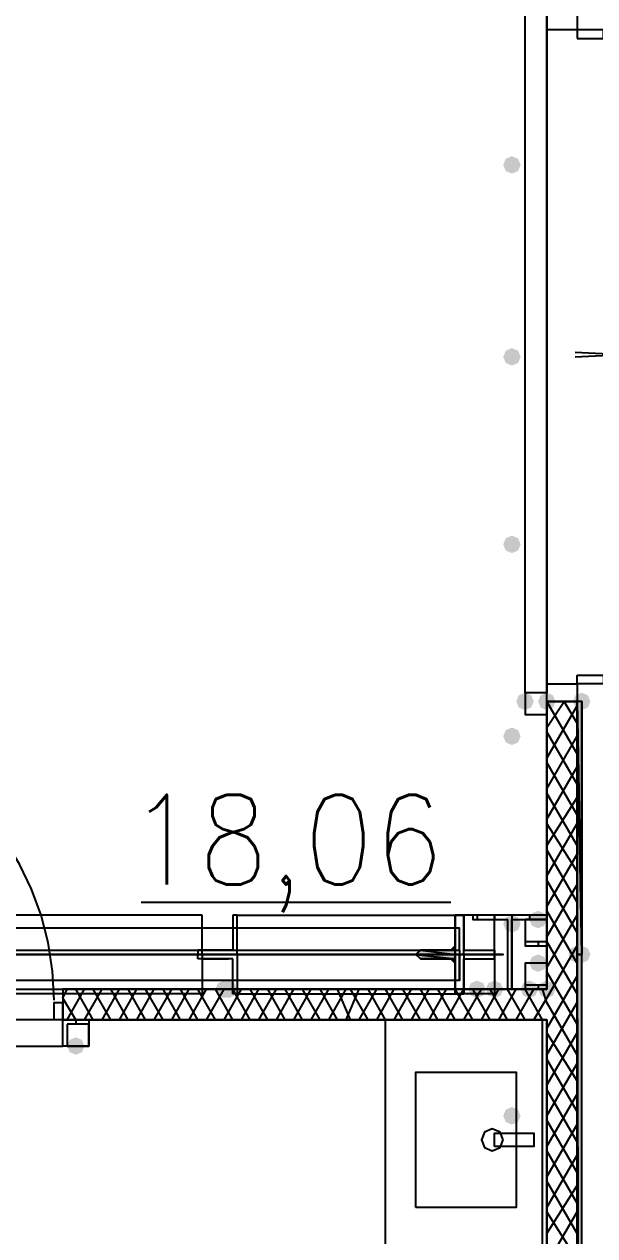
# Model space of a CAD drawing. Header units: millimetres. Extents: x 0 to 420, y 0 to 297.
# Drawn here: x 384.52 to 390.06, y 153.9 to 165.66 of the extents above; entities that cross this region are included whole.
import ezdxf

# ---------------------------------------------------------------- set-up
doc = ezdxf.new("R2010")
doc.units = ezdxf.units.MM
doc.layers.get('0').update_dxf_attribs({"linetype": 'CONTINUOUS'})
doc.styles.get("Standard").update_dxf_attribs({"font": 'STANDARD'})

msp = doc.modelspace()

# ---------------------------------------------------------------- hatches: boundary and pattern name
at = {"true_color": 0x000007}
for points in [[(389.339667, 164.295667), (389.314796, 164.235871), (389.255, 164.211), (389.195204, 164.235871), (389.170333, 164.295667), (389.195204, 164.355462), (389.255, 164.380333), (389.314796, 164.355463)], [(389.339667, 162.433), (389.314796, 162.373204), (389.255, 162.348333), (389.195204, 162.373204), (389.170333, 162.433), (389.195204, 162.492796), (389.255, 162.517667), (389.314796, 162.492796)], [(389.339667, 160.612667), (389.314796, 160.552871), (389.255, 160.528), (389.195204, 160.552871), (389.170333, 160.612667), (389.195204, 160.672462), (389.255, 160.697333), (389.314796, 160.672463)], [(389.466667, 159.088667), (389.441796, 159.028871), (389.382, 159.004), (389.322204, 159.028871), (389.297333, 159.088667), (389.322204, 159.148462), (389.382, 159.173333), (389.441796, 159.148463)], [(389.678333, 159.088667), (389.653462, 159.028871), (389.593667, 159.004), (389.533871, 159.028871), (389.509, 159.088667), (389.533871, 159.148462), (389.593667, 159.173333), (389.653462, 159.148463)], [(389.339667, 158.75), (389.314796, 158.690204), (389.255, 158.665333), (389.195204, 158.690204), (389.170333, 158.75), (389.195204, 158.809796), (389.255, 158.834667), (389.314796, 158.809796)], [(389.339667, 156.929667), (389.314796, 156.869871), (389.255, 156.845), (389.195204, 156.869871), (389.170333, 156.929667), (389.195204, 156.989462), (389.255, 157.014333), (389.314796, 156.989463)], [(389.593667, 156.972), (389.568796, 156.912204), (389.509, 156.887333), (389.449204, 156.912204), (389.424333, 156.972), (389.449204, 157.031796), (389.509, 157.056667), (389.568796, 157.031796)], [(389.593667, 156.548667), (389.568796, 156.488871), (389.509, 156.464), (389.449204, 156.488871), (389.424333, 156.548667), (389.449204, 156.608462), (389.509, 156.633333), (389.568796, 156.608463)], [(389.001, 156.294667), (388.976129, 156.234871), (388.916333, 156.21), (388.856537, 156.234871), (388.831667, 156.294667), (388.856537, 156.354462), (388.916333, 156.379333), (388.976129, 156.354463)], [(389.170333, 156.294667), (389.145463, 156.234871), (389.085667, 156.21), (389.025871, 156.234871), (389.001, 156.294667), (389.025871, 156.354462), (389.085667, 156.379333), (389.145462, 156.354463)], [(389.509, 156.294667), (389.484129, 156.234871), (389.424333, 156.21), (389.364537, 156.234871), (389.339667, 156.294667), (389.364537, 156.354462), (389.424333, 156.379333), (389.484129, 156.354463)], [(389.678333, 156.294667), (389.653462, 156.234871), (389.593667, 156.21), (389.533871, 156.234871), (389.509, 156.294667), (389.533871, 156.354462), (389.593667, 156.379333), (389.653462, 156.354463)], [(385.106333, 155.744333), (385.081462, 155.684537), (385.021667, 155.659667), (384.961871, 155.684537), (384.937, 155.744333), (384.961871, 155.804129), (385.021667, 155.829), (385.081462, 155.804129)], [(389.339667, 155.067), (389.314796, 155.007204), (389.255, 154.982333), (389.195204, 155.007204), (389.170333, 155.067), (389.195204, 155.126796), (389.255, 155.151667), (389.314796, 155.126796)]]:
    msp.add_hatch(color=0, dxfattribs=at).paths.add_polyline_path(points, flags=0)
at = {"true_color": 0x0000fe}
for points in [[(390.017, 159.088667), (389.992129, 159.028871), (389.932333, 159.004), (389.872538, 159.028871), (389.847667, 159.088667), (389.872537, 159.148462), (389.932333, 159.173333), (389.992129, 159.148463)], [(390.017, 159.088667), (389.992129, 159.028871), (389.932333, 159.004), (389.872538, 159.028871), (389.847667, 159.088667), (389.872537, 159.148462), (389.932333, 159.173333), (389.992129, 159.148463)], [(389.974667, 156.633333), (389.949796, 156.573537), (389.89, 156.548667), (389.830204, 156.573537), (389.805333, 156.633333), (389.830204, 156.693129), (389.89, 156.718), (389.949796, 156.693129)], [(390.017, 156.633333), (389.992129, 156.573537), (389.932333, 156.548667), (389.872538, 156.573537), (389.847667, 156.633333), (389.872537, 156.693129), (389.932333, 156.718), (389.992129, 156.693129)], [(386.545667, 156.294667), (386.520796, 156.234871), (386.461, 156.21), (386.401204, 156.234871), (386.376333, 156.294667), (386.401204, 156.354462), (386.461, 156.379333), (386.520796, 156.354463)], [(386.588, 156.294667), (386.563129, 156.234871), (386.503333, 156.21), (386.443537, 156.234871), (386.418667, 156.294667), (386.443537, 156.354462), (386.503333, 156.379333), (386.563129, 156.354463)], [(389.678333, 156.294667), (389.653462, 156.234871), (389.593667, 156.21), (389.533871, 156.234871), (389.509, 156.294667), (389.533871, 156.354462), (389.593667, 156.379333), (389.653462, 156.354463)], [(389.678333, 156.294667), (389.653462, 156.234871), (389.593667, 156.21), (389.533871, 156.234871), (389.509, 156.294667), (389.533871, 156.354462), (389.593667, 156.379333), (389.653462, 156.354463)]]:
    msp.add_hatch(color=0, dxfattribs=at).paths.add_polyline_path(points, flags=0)
at = {"true_color": 0x000007}
h = msp.add_hatch(color=0, dxfattribs=at)
h.paths.add_polyline_path([(389.932333, 159.088667), (389.89, 159.088667), (389.932333, 156.633333)], flags=0)
h.paths.add_polyline_path([(389.89, 159.088667), (389.932333, 156.633333), (389.89, 156.633333)], flags=0)
at = {"true_color": 0x000062}
h = msp.add_hatch(color=0, dxfattribs=at)
h.paths.add_polyline_path([(388.704667, 157.014333), (388.704667, 156.972)], flags=0)
h.paths.add_polyline_path([(388.704667, 156.972), (388.704667, 157.014333)], flags=0)
h = msp.add_hatch(color=0, dxfattribs=at)
h.paths.add_polyline_path([(388.704667, 156.972), (388.704667, 156.760333)], flags=0)
h.paths.add_polyline_path([(388.704667, 156.760333), (388.704667, 156.972)], flags=0)
h = msp.add_hatch(color=0, dxfattribs=at)
h.paths.add_polyline_path([(388.704667, 156.760333), (388.704667, 156.718)], flags=0)
h.paths.add_polyline_path([(388.704667, 156.718), (388.704667, 156.760333)], flags=0)
h = msp.add_hatch(color=0, dxfattribs=at)
h.paths.add_polyline_path([(388.704667, 156.675667), (388.366, 156.675667), (388.704667, 156.633333)], flags=0)
h.paths.add_polyline_path([(388.366, 156.675667), (388.704667, 156.633333), (388.323667, 156.633333)], flags=0)
h.paths.add_polyline_path([(388.704667, 156.633333), (388.323667, 156.633333)], flags=0)
h.paths.add_polyline_path([(388.323667, 156.633333), (388.704667, 156.633333)], flags=0)
h.paths.add_polyline_path([(388.704667, 156.633333), (388.323667, 156.633333)], flags=0)
h.paths.add_polyline_path([(388.704667, 156.633333), (388.323667, 156.633333)], flags=0)
h.paths.add_polyline_path([(388.323667, 156.633333), (388.704667, 156.633333)], flags=0)
h.paths.add_polyline_path([(388.704667, 156.633333), (388.323667, 156.633333)], flags=0)
h.paths.add_polyline_path([(388.704667, 156.633333), (388.323667, 156.633333)], flags=0)
h.paths.add_polyline_path([(388.323667, 156.633333), (388.704667, 156.633333)], flags=0)
h.paths.add_polyline_path([(388.704667, 156.633333), (388.323667, 156.633333)], flags=0)
h.paths.add_polyline_path([(388.704667, 156.633333), (388.323667, 156.633333)], flags=0)
h = msp.add_hatch(color=0, dxfattribs=at)
h.paths.add_polyline_path([(388.704667, 156.633333), (388.323667, 156.633333), (388.704667, 156.591)], flags=0)
h.paths.add_polyline_path([(388.323667, 156.633333), (388.704667, 156.591), (388.366, 156.591)], flags=0)
h.paths.add_polyline_path([(388.704667, 156.591), (388.366, 156.591)], flags=0)
h.paths.add_polyline_path([(388.366, 156.591), (388.704667, 156.591)], flags=0)
h.paths.add_polyline_path([(388.704667, 156.591), (388.366, 156.591)], flags=0)
h.paths.add_polyline_path([(388.704667, 156.591), (388.366, 156.591)], flags=0)
h.paths.add_polyline_path([(388.366, 156.591), (388.704667, 156.591)], flags=0)
h.paths.add_polyline_path([(388.704667, 156.591), (388.366, 156.591)], flags=0)
for points in [[(388.366, 156.675667), (388.408333, 156.675667)], [(388.366, 156.591), (388.408333, 156.591)]]:
    msp.add_hatch(color=0, dxfattribs=at).paths.add_polyline_path(points, flags=0)
h = msp.add_hatch(color=0, dxfattribs=at)
h.paths.add_polyline_path([(388.366, 156.675667), (388.408333, 156.675667)], flags=0)
h.paths.add_polyline_path([(388.408333, 156.675667), (388.366, 156.675667)], flags=0)
h = msp.add_hatch(color=0, dxfattribs=at)
h.paths.add_polyline_path([(388.366, 156.675667), (388.704667, 156.675667)], flags=0)
h.paths.add_polyline_path([(388.704667, 156.675667), (388.366, 156.675667)], flags=0)
h.paths.add_polyline_path([(388.704667, 156.675667), (388.366, 156.675667)], flags=0)
h.paths.add_polyline_path([(388.366, 156.675667), (388.704667, 156.675667)], flags=0)
h.paths.add_polyline_path([(388.704667, 156.675667), (388.366, 156.675667)], flags=0)
h.paths.add_polyline_path([(388.704667, 156.675667), (388.366, 156.675667)], flags=0)
h = msp.add_hatch(color=0, dxfattribs=at)
h.paths.add_polyline_path([(388.704667, 156.675667), (388.662333, 156.675667)], flags=0)
h.paths.add_polyline_path([(388.662333, 156.675667), (388.704667, 156.675667)], flags=0)
h.paths.add_polyline_path([(388.704667, 156.675667), (388.662333, 156.675667)], flags=0)
h.paths.add_polyline_path([(388.704667, 156.675667), (388.662333, 156.675667), (388.408333, 156.675667)], flags=0)
h = msp.add_hatch(color=0, dxfattribs=at)
h.paths.add_polyline_path([(388.704667, 156.675667), (388.704667, 156.718)], flags=0)
h.paths.add_polyline_path([(388.704667, 156.718), (388.704667, 156.675667), (388.662333, 156.675667)], flags=0)
h.paths.add_polyline_path([(388.704667, 156.675667), (388.662333, 156.675667)], flags=0)
h.paths.add_polyline_path([(388.662333, 156.675667), (388.704667, 156.675667)], flags=0)
h.paths.add_polyline_path([(388.704667, 156.675667), (388.662333, 156.675667)], flags=0)
h.paths.add_polyline_path([(388.704667, 156.675667), (388.662333, 156.675667)], flags=0)
at = {"true_color": 0x000007}
h = msp.add_hatch(color=0, dxfattribs=at)
h.paths.add_polyline_path([(389.932333, 156.633333), (389.89, 156.633333), (389.932333, 139.234333)], flags=0)
h.paths.add_polyline_path([(389.89, 156.633333), (389.932333, 139.234333), (389.89, 139.234333)], flags=0)
at = {"true_color": 0x000062}
h = msp.add_hatch(color=0, dxfattribs=at)
h.paths.add_polyline_path([(388.366, 156.591), (388.408333, 156.591)], flags=0)
h.paths.add_polyline_path([(388.408333, 156.591), (388.366, 156.591)], flags=0)
h = msp.add_hatch(color=0, dxfattribs=at)
h.paths.add_polyline_path([(388.704667, 156.591), (388.408333, 156.591)], flags=0)
h.paths.add_polyline_path([(388.408333, 156.591), (388.704667, 156.591), (388.662333, 156.591)], flags=0)
h = msp.add_hatch(color=0, dxfattribs=at)
h.paths.add_polyline_path([(388.662333, 156.591), (388.704667, 156.591)], flags=0)
h.paths.add_polyline_path([(388.704667, 156.591), (388.662333, 156.591)], flags=0)
h.paths.add_polyline_path([(388.704667, 156.591), (388.662333, 156.591)], flags=0)
h.paths.add_polyline_path([(388.662333, 156.591), (388.704667, 156.591)], flags=0)
h.paths.add_polyline_path([(388.704667, 156.591), (388.662333, 156.591)], flags=0)
h.paths.add_polyline_path([(388.704667, 156.591), (388.662333, 156.591)], flags=0)
h = msp.add_hatch(color=0, dxfattribs=at)
h.paths.add_polyline_path([(388.704667, 156.548667), (388.662333, 156.591)], flags=0)
h.paths.add_polyline_path([(388.704667, 156.548667), (388.662333, 156.591), (388.704667, 156.591)], flags=0)
h = msp.add_hatch(color=0, dxfattribs=at)
h.paths.add_polyline_path([(388.704667, 156.548667), (388.704667, 156.506333)], flags=0)
h.paths.add_polyline_path([(388.704667, 156.506333), (388.704667, 156.548667)], flags=0)
h = msp.add_hatch(color=0, dxfattribs=at)
h.paths.add_polyline_path([(388.704667, 156.506333), (388.704667, 156.294667)], flags=0)
h.paths.add_polyline_path([(388.704667, 156.294667), (388.704667, 156.506333)], flags=0)
at = {"true_color": 0x000007}
h = msp.add_hatch(color=0, dxfattribs=at)
h.paths.add_polyline_path([(384.894667, 156.294667), (389.593667, 156.294667)], flags=0)
h.paths.add_polyline_path([(389.593667, 156.294667), (384.894667, 156.294667)], flags=0)
at = {"true_color": 0x000062}
h = msp.add_hatch(color=0, dxfattribs=at)
h.paths.add_polyline_path([(388.704667, 156.294667), (388.704667, 156.252333)], flags=0)
h.paths.add_polyline_path([(388.704667, 156.252333), (388.704667, 156.294667)], flags=0)

# ---------------------------------------------------------------- linework, layer by layer
at = {"color": 0, "true_color": 0x000008}
msp.add_lwpolyline([(377.274667, 156.294667), (389.593667, 156.294667), (389.593667, 168.613667), (377.274667, 168.613667)], close=True, dxfattribs=at)
at = {"color": 0, "true_color": 0x000007}
for points in [[(389.382, 162.475333), (389.382, 165.777333), (389.509, 165.777333)], [(389.509, 165.777333), (389.593667, 165.777333), (389.593667, 162.475333)], [(389.868833, 162.433), (390.195619, 162.449502), (390.512966, 162.497936), (390.819268, 162.576695), (391.112917, 162.684174), (391.392307, 162.818764), (391.655831, 162.978861), (391.901883, 163.162856), (392.128857, 163.369143), (392.335144, 163.596117), (392.519139, 163.842169), (392.679236, 164.105693), (392.813826, 164.385083), (392.921305, 164.678732), (393.000064, 164.985034), (393.048498, 165.302381), (393.065, 165.629167)], [(389.509, 159.173333), (389.382, 159.173333), (389.382, 162.475333)], [(389.593667, 162.475333), (389.593667, 159.173333), (389.509, 159.173333)], [(393.065, 159.279167), (393.048498, 159.605953), (393.000064, 159.9233), (392.921305, 160.229601), (392.813826, 160.52325), (392.679236, 160.80264), (392.519139, 161.066165), (392.335144, 161.312217), (392.128857, 161.53919), (391.901883, 161.745477), (391.655831, 161.929473), (391.392307, 162.089569), (391.112917, 162.22416), (390.819268, 162.331638), (390.512966, 162.410398), (390.195619, 162.458832), (389.868833, 162.475333)], [(389.593667, 158.834667), (389.763, 159.088667)], [(389.89, 158.580667), (389.593667, 159.088667)], [(389.593667, 159.088667), (389.89, 159.088667)], [(389.593667, 159.088667), (389.593667, 156.294667)], [(389.89, 158.877), (389.763, 159.088667)], [(389.932333, 159.088667), (389.932333, 156.633333), (389.89, 159.088667), (389.89, 156.633333)], [(389.89, 104.097667), (389.89, 159.088667)], [(389.593667, 158.538333), (389.89, 159.046333)], [(384.81, 156.188833), (384.795684, 156.472342), (384.753666, 156.74766), (384.68534, 157.013395), (384.592099, 157.268151), (384.475337, 157.510537), (384.336448, 157.739157), (384.176824, 157.952619), (383.997861, 158.149528), (383.800952, 158.328491), (383.587491, 158.488114), (383.35887, 158.627004), (383.116485, 158.743766), (382.861728, 158.837007), (382.595994, 158.905333), (382.320675, 158.947351), (382.037167, 158.961667)], [(389.89, 158.284333), (389.593667, 158.792333)], [(389.593667, 158.242), (389.89, 158.75)], [(389.89, 157.988), (389.593667, 158.496)], [(389.593667, 157.945667), (389.89, 158.453667)], [(389.89, 157.691667), (389.593667, 158.199667)], [(389.593667, 157.691667), (389.89, 158.157333)], [(389.593667, 157.395333), (389.89, 157.903333)], [(389.89, 157.437667), (389.593667, 157.903333)], [(389.89, 157.141333), (389.593667, 157.649333)], [(389.593667, 157.099), (389.89, 157.607)], [(389.89, 156.845), (389.593667, 157.353)], [(389.593667, 156.802667), (389.89, 157.310667)], [(385.656667, 157.141333), (388.662333, 157.141333)], [(386.545667, 157.014333), (386.545667, 156.972), (386.545667, 156.718), (386.545667, 156.675667)], [(386.588, 157.014333), (386.545667, 157.014333)], [(388.789333, 156.633333), (388.789333, 157.014333), (388.789333, 156.972), (388.789333, 156.718), (388.789333, 156.675667), (388.831667, 156.675667), (389.043333, 156.675667), (389.085667, 156.675667), (389.085667, 156.633333), (388.789333, 156.633333), (386.588, 156.633333), (386.588, 157.014333), (388.789333, 157.014333)], [(386.588, 156.633333), (386.588, 157.014333), (388.704667, 157.014333)], [(388.704667, 156.633333), (389.085667, 156.633333), (389.085667, 157.014333), (388.704667, 157.014333)], [(388.916333, 157.014333), (388.916333, 156.972)], [(389.085667, 157.014333), (389.085667, 156.972)], [(389.255, 157.014333), (389.255, 156.294667)], [(389.424333, 157.014333), (389.424333, 156.972)], [(389.89, 156.548667), (389.593667, 157.056667)], [(389.593667, 157.014333), (389.593667, 156.972)], [(389.593667, 156.506333), (389.89, 157.014333)], [(388.747, 156.675667), (388.747, 156.718), (388.747, 156.845), (388.747, 156.887333), (378.121333, 156.887333), (378.121333, 156.845), (378.121333, 156.718), (378.121333, 156.675667), (378.121333, 156.718), (378.121333, 156.887333)], [(389.509, 156.760333), (389.509, 156.718)], [(389.89, 156.252333), (389.593667, 156.760333)], [(378.121333, 156.675667), (378.121333, 156.633333), (378.121333, 156.675667), (388.747, 156.675667), (388.747, 156.633333), (378.121333, 156.633333)], [(388.747, 156.379333), (388.747, 156.633333), (388.747, 156.591), (388.747, 156.379333), (378.121333, 156.379333), (378.121333, 156.633333), (388.747, 156.633333)], [(386.545667, 156.675667), (386.503333, 156.675667), (386.249333, 156.675667), (386.207, 156.675667)], [(386.207, 156.675667), (386.207, 156.633333)], [(386.207, 156.633333), (386.588, 156.633333)], [(386.207, 156.633333), (386.588, 156.633333)], [(386.207, 156.591), (386.207, 156.633333)], [(386.249333, 156.675667), (386.503333, 156.675667)], [(386.588, 156.633333), (388.704667, 156.633333)], [(388.789333, 156.633333), (388.789333, 156.252333), (388.789333, 156.294667), (388.789333, 156.548667), (388.789333, 156.591), (388.831667, 156.591), (389.043333, 156.591), (389.085667, 156.591), (389.085667, 156.633333), (388.789333, 156.633333), (386.588, 156.633333), (386.588, 156.252333), (388.789333, 156.252333)], [(386.588, 156.633333), (388.704667, 156.633333)], [(386.588, 156.633333), (386.588, 156.252333), (388.704667, 156.252333)], [(388.366, 156.675667), (388.662333, 156.675667)], [(388.704667, 156.633333), (389.085667, 156.633333), (389.085667, 156.252333), (388.704667, 156.252333)], [(389.593667, 156.21), (389.89, 156.718)], [(389.89, 156.633333), (389.89, 139.234333), (389.89, 156.633333), (389.932333, 139.234333)], [(386.545667, 156.591), (386.503333, 156.591), (386.249333, 156.591), (386.207, 156.591)], [(386.249333, 156.591), (386.503333, 156.591)], [(386.545667, 156.252333), (386.545667, 156.294667), (386.545667, 156.548667), (386.545667, 156.591)], [(388.366, 156.591), (388.662333, 156.591)], [(389.89, 155.956), (389.593667, 156.464)], [(389.593667, 155.913667), (389.89, 156.421667)], [(384.894667, 156.21), (384.937, 156.294667)], [(384.894667, 156.294667), (389.593667, 156.294667), (384.894667, 156.294667), (389.593667, 156.294667)], [(384.894667, 156.294667), (384.894667, 156.167667), (384.894667, 155.998333)], [(384.894667, 156.294667), (384.894667, 156.167667)], [(389.593667, 156.294667), (384.894667, 156.294667)], [(384.937, 155.998333), (385.106333, 156.294667)], [(385.191, 155.998333), (385.021667, 156.294667)], [(385.106333, 155.998333), (385.275667, 156.294667)], [(385.360333, 155.998333), (385.191, 156.294667)], [(385.275667, 155.998333), (385.445, 156.294667)], [(385.529667, 155.998333), (385.360333, 156.294667)], [(385.445, 155.998333), (385.614333, 156.294667)], [(385.699, 155.998333), (385.529667, 156.294667)], [(385.614333, 155.998333), (385.783667, 156.294667)], [(385.868333, 155.998333), (385.699, 156.294667)], [(385.783667, 155.998333), (385.953, 156.294667)], [(386.037667, 155.998333), (385.868333, 156.294667)], [(385.953, 155.998333), (386.122333, 156.294667)], [(386.207, 155.998333), (386.037667, 156.294667)], [(386.122333, 155.998333), (386.291667, 156.294667)], [(386.376333, 155.998333), (386.207, 156.294667)], [(386.291667, 155.998333), (386.461, 156.294667)], [(386.545667, 155.998333), (386.376333, 156.294667)], [(386.461, 155.998333), (386.630333, 156.294667)], [(386.715, 155.998333), (386.545667, 156.294667)], [(386.630333, 155.998333), (386.799667, 156.294667)], [(386.884333, 155.998333), (386.715, 156.294667)], [(386.799667, 155.998333), (386.969, 156.294667)], [(387.053667, 155.998333), (386.884333, 156.294667)], [(386.969, 155.998333), (387.138333, 156.294667)], [(387.223, 155.998333), (387.053667, 156.294667)], [(387.138333, 155.998333), (387.307667, 156.294667)], [(387.392333, 155.998333), (387.223, 156.294667)], [(387.307667, 155.998333), (387.477, 156.294667)], [(387.561667, 155.998333), (387.392333, 156.294667)], [(387.477, 155.998333), (387.646333, 156.294667)], [(387.688667, 155.998333), (387.561667, 156.294667)], [(387.646333, 155.998333), (387.773333, 156.294667)], [(387.858, 155.998333), (387.688667, 156.294667)], [(387.773333, 155.998333), (387.942667, 156.294667)], [(388.027333, 155.998333), (387.858, 156.294667)], [(387.942667, 155.998333), (388.112, 156.294667)], [(388.196667, 155.998333), (388.027333, 156.294667)], [(388.112, 155.998333), (388.281333, 156.294667)], [(388.366, 155.998333), (388.196667, 156.294667)], [(388.281333, 155.998333), (388.450667, 156.294667)], [(388.535333, 155.998333), (388.366, 156.294667)], [(388.450667, 155.998333), (388.62, 156.294667)], [(388.704667, 155.998333), (388.535333, 156.294667)], [(388.62, 155.998333), (388.789333, 156.294667)], [(388.874, 155.998333), (388.704667, 156.294667)], [(388.789333, 155.998333), (388.958667, 156.294667)], [(389.043333, 155.998333), (388.874, 156.294667)], [(388.958667, 155.998333), (389.128, 156.294667)], [(389.212667, 155.998333), (389.043333, 156.294667)], [(389.128, 155.998333), (389.297333, 156.294667)], [(389.382, 155.998333), (389.212667, 156.294667)], [(389.297333, 155.998333), (389.466667, 156.294667)], [(389.551333, 155.998333), (389.382, 156.294667)], [(389.509, 156.337), (389.509, 156.294667)], [(389.593667, 156.167667), (389.551333, 156.294667)], [(385.021667, 155.998333), (384.894667, 156.21)], [(386.588, 156.252333), (386.545667, 156.252333)], [(389.466667, 155.998333), (389.593667, 156.21)], [(389.593667, 155.659667), (389.89, 156.167667)], [(389.89, 155.659667), (389.593667, 156.167667)], [(384.894667, 155.871333), (384.894667, 155.998333), (383.455333, 155.998333)], [(384.894667, 155.998333), (389.593667, 155.998333)], [(385.021667, 155.998333), (385.021667, 155.956)], [(388.027333, 151.341667), (388.027333, 155.998333)], [(388.027333, 151.341667), (389.593667, 151.341667), (389.593667, 155.998333), (388.027333, 155.998333)], [(389.551333, 151.341667), (389.551333, 155.998333)], [(389.593667, 155.998333), (389.593667, 151.341667)], [(383.455333, 155.744333), (384.894667, 155.744333), (384.894667, 155.871333)], [(389.593667, 155.363333), (389.89, 155.871333)], [(389.89, 155.405667), (389.593667, 155.871333)], [(389.89, 155.109333), (389.593667, 155.617333)], [(389.593667, 155.067), (389.89, 155.575)], [(389.89, 154.813), (389.593667, 155.321)], [(389.593667, 154.770667), (389.89, 155.278667)], [(389.89, 154.516667), (389.593667, 155.024667)], [(389.593667, 154.474333), (389.89, 154.982333)], [(389.89, 154.220333), (389.593667, 154.728333)], [(389.593667, 154.178), (389.89, 154.686)], [(389.89, 153.924), (389.593667, 154.432)], [(389.593667, 153.924), (389.89, 154.389667)], [(389.593667, 153.627667), (389.89, 154.135667)], [(389.89, 153.67), (389.593667, 154.135667)]]:
    msp.add_lwpolyline(points, dxfattribs=at)
for points in [[(389.593667, 165.777333), (389.89, 165.777333), (389.89, 165.608), (389.593667, 165.608)], [(389.89, 165.523333), (390.144, 165.523333), (390.144, 165.608), (389.89, 165.608)], [(389.89, 159.342667), (390.144, 159.342667), (390.144, 159.258), (389.89, 159.258)], [(389.593667, 159.258), (389.89, 159.258), (389.89, 159.088667), (389.593667, 159.088667)], [(389.593667, 158.961667), (389.593667, 159.173333), (389.382, 159.173333), (389.382, 158.961667), (389.593667, 158.961667), (389.593667, 159.173333), (389.382, 159.173333), (389.382, 158.961667)], [(389.89, 159.088667), (389.593667, 159.088667)], [(389.932333, 159.088667), (389.89, 159.088667), (389.932333, 156.633333)], [(389.89, 159.088667), (389.932333, 156.633333), (389.89, 156.633333)], [(389.932333, 156.633333), (389.932333, 159.088667), (389.89, 159.088667), (389.89, 156.633333)], [(389.932333, 156.633333), (389.932333, 159.088667), (389.89, 159.088667), (389.89, 156.633333)], [(386.249333, 157.014333), (383.836333, 157.014333), (383.836333, 156.633333), (386.249333, 156.633333)], [(389.593667, 157.014333), (388.874, 157.014333), (388.874, 156.972), (389.212667, 156.972), (389.212667, 156.294667), (388.874, 156.294667), (389.593667, 156.294667), (389.255, 156.294667), (389.255, 156.972), (389.593667, 156.972)], [(389.593667, 156.972), (389.382, 156.972), (389.382, 156.760333), (389.593667, 156.760333), (389.593667, 156.972), (389.382, 156.972), (389.382, 156.718), (389.593667, 156.718)], [(386.249333, 156.252333), (383.836333, 156.252333), (383.836333, 156.633333), (386.249333, 156.633333)], [(388.408333, 156.633333), (389.170333, 156.633333)], [(389.932333, 156.633333), (389.89, 156.633333), (389.932333, 139.234333)], [(389.89, 156.633333), (389.932333, 139.234333), (389.89, 139.234333)], [(389.89, 156.633333), (389.89, 139.234333), (389.932333, 139.234333), (389.932333, 156.633333)], [(389.89, 156.633333), (389.89, 139.234333), (389.932333, 139.234333), (389.932333, 156.633333)], [(389.593667, 156.548667), (389.382, 156.548667), (389.382, 156.337), (389.593667, 156.337), (389.593667, 156.548667), (389.382, 156.548667), (389.382, 156.294667), (389.593667, 156.294667)], [(384.894667, 156.294667), (389.593667, 156.294667)], [(389.593667, 156.294667), (384.894667, 156.294667)], [(384.894667, 156.294667), (389.593667, 156.294667), (384.894667, 156.294667), (389.593667, 156.294667)], [(384.81, 155.998333), (384.81, 156.083), (384.81, 156.167667), (384.894667, 156.167667), (384.894667, 155.998333)], [(384.894667, 155.998333), (384.894667, 156.167667)], [(384.894667, 155.998333), (385.148667, 155.998333), (385.148667, 155.744333), (384.894667, 155.744333)], [(384.937, 155.956), (384.937, 155.744333), (385.148667, 155.744333), (385.148667, 155.956)], [(388.323667, 154.178), (388.323667, 155.490333), (389.297333, 155.490333), (389.297333, 154.178)], [(389.170333, 154.834167), (389.13934, 154.909007), (389.0645, 154.94), (388.98966, 154.909007), (388.958667, 154.834167), (388.98966, 154.759327), (389.0645, 154.728333), (389.13934, 154.759327)], [(389.085667, 154.770667), (389.085667, 154.897667), (389.466667, 154.897667), (389.466667, 154.770667)]]:
    msp.add_lwpolyline(points, close=True, dxfattribs=at)
at = {"color": 0, "true_color": 0x000062}
for points in [[(388.704667, 157.014333), (388.704667, 156.633333), (388.323667, 156.633333), (388.704667, 156.633333), (388.704667, 156.252333)], [(388.704667, 157.014333), (388.704667, 156.972), (388.704667, 156.760333), (388.704667, 156.718), (388.662333, 156.675667), (388.408333, 156.675667), (388.366, 156.675667), (388.323667, 156.633333)], [(388.704667, 156.252333), (388.704667, 156.294667), (388.704667, 156.506333), (388.704667, 156.548667), (388.662333, 156.591), (388.408333, 156.591), (388.366, 156.591), (388.323667, 156.633333)]]:
    msp.add_lwpolyline(points, dxfattribs=at)
for points in [[(388.704667, 157.014333), (388.704667, 156.972)], [(388.704667, 156.972), (388.704667, 157.014333)], [(388.704667, 156.972), (388.704667, 156.760333)], [(388.704667, 156.760333), (388.704667, 156.972)], [(388.704667, 156.760333), (388.704667, 156.718)], [(388.704667, 156.718), (388.704667, 156.760333)], [(388.366, 156.675667), (388.704667, 156.633333), (388.323667, 156.633333)], [(388.704667, 156.633333), (388.323667, 156.633333)], [(388.323667, 156.633333), (388.704667, 156.633333)], [(388.704667, 156.633333), (388.323667, 156.633333)], [(388.704667, 156.633333), (388.323667, 156.633333)], [(388.323667, 156.633333), (388.704667, 156.633333)], [(388.704667, 156.633333), (388.323667, 156.633333)], [(388.704667, 156.633333), (388.323667, 156.633333)], [(388.323667, 156.633333), (388.704667, 156.633333)], [(388.704667, 156.633333), (388.323667, 156.633333)], [(388.704667, 156.633333), (388.323667, 156.633333)], [(388.704667, 156.633333), (388.323667, 156.633333), (388.704667, 156.591)], [(388.323667, 156.633333), (388.704667, 156.591), (388.366, 156.591)], [(388.366, 156.675667), (388.408333, 156.675667)], [(388.366, 156.675667), (388.408333, 156.675667)], [(388.408333, 156.675667), (388.366, 156.675667)], [(388.366, 156.675667), (388.704667, 156.675667)], [(388.704667, 156.675667), (388.366, 156.675667)], [(388.704667, 156.675667), (388.366, 156.675667)], [(388.366, 156.675667), (388.704667, 156.675667)], [(388.704667, 156.675667), (388.366, 156.675667)], [(388.704667, 156.675667), (388.366, 156.675667)], [(388.704667, 156.675667), (388.366, 156.675667), (388.704667, 156.633333)], [(388.704667, 156.675667), (388.662333, 156.675667), (388.408333, 156.675667)], [(388.704667, 156.718), (388.704667, 156.675667), (388.662333, 156.675667)], [(388.704667, 156.675667), (388.662333, 156.675667)], [(388.662333, 156.675667), (388.704667, 156.675667)], [(388.704667, 156.675667), (388.662333, 156.675667)], [(388.704667, 156.675667), (388.662333, 156.675667)], [(388.704667, 156.675667), (388.662333, 156.675667)], [(388.662333, 156.675667), (388.704667, 156.675667)], [(388.704667, 156.675667), (388.662333, 156.675667)], [(388.704667, 156.675667), (388.704667, 156.718)], [(388.704667, 156.591), (388.366, 156.591)], [(388.366, 156.591), (388.704667, 156.591)], [(388.704667, 156.591), (388.366, 156.591)], [(388.704667, 156.591), (388.366, 156.591)], [(388.366, 156.591), (388.704667, 156.591)], [(388.704667, 156.591), (388.366, 156.591)], [(388.366, 156.591), (388.408333, 156.591)], [(388.366, 156.591), (388.408333, 156.591)], [(388.408333, 156.591), (388.366, 156.591)], [(388.704667, 156.591), (388.408333, 156.591)], [(388.408333, 156.591), (388.704667, 156.591), (388.662333, 156.591)], [(388.662333, 156.591), (388.704667, 156.591)], [(388.704667, 156.591), (388.662333, 156.591)], [(388.704667, 156.591), (388.662333, 156.591)], [(388.662333, 156.591), (388.704667, 156.591)], [(388.704667, 156.591), (388.662333, 156.591)], [(388.704667, 156.591), (388.662333, 156.591)], [(388.704667, 156.548667), (388.662333, 156.591)], [(388.704667, 156.548667), (388.662333, 156.591), (388.704667, 156.591)], [(388.704667, 156.548667), (388.704667, 156.506333)], [(388.704667, 156.506333), (388.704667, 156.548667)], [(388.704667, 156.506333), (388.704667, 156.294667)], [(388.704667, 156.294667), (388.704667, 156.506333)], [(388.704667, 156.294667), (388.704667, 156.252333)], [(388.704667, 156.252333), (388.704667, 156.294667)]]:
    msp.add_lwpolyline(points, close=True, dxfattribs=at)
at = {"color": 0, "true_color": 0x000068}
msp.add_lwpolyline([(377.274667, 151.341667), (381.973667, 151.341667), (381.973667, 151.045333), (377.274667, 151.045333), (377.274667, 138.895667), (389.593667, 138.895667), (389.593667, 151.045333), (384.894667, 151.045333), (384.894667, 151.341667), (389.593667, 151.341667), (389.593667, 155.998333), (377.274667, 155.998333)], close=True, dxfattribs=at)

# ---------------------------------------------------------------- texts
at = {"color": 0, "true_color": 0x000007, "insert": (385.52968, 158.182697), "char_height": 0.872032, "width": 2.56764984, "attachment_point": 1}
msp.add_mtext('18,06', dxfattribs=at)

doc.saveas('drawing.dxf')
